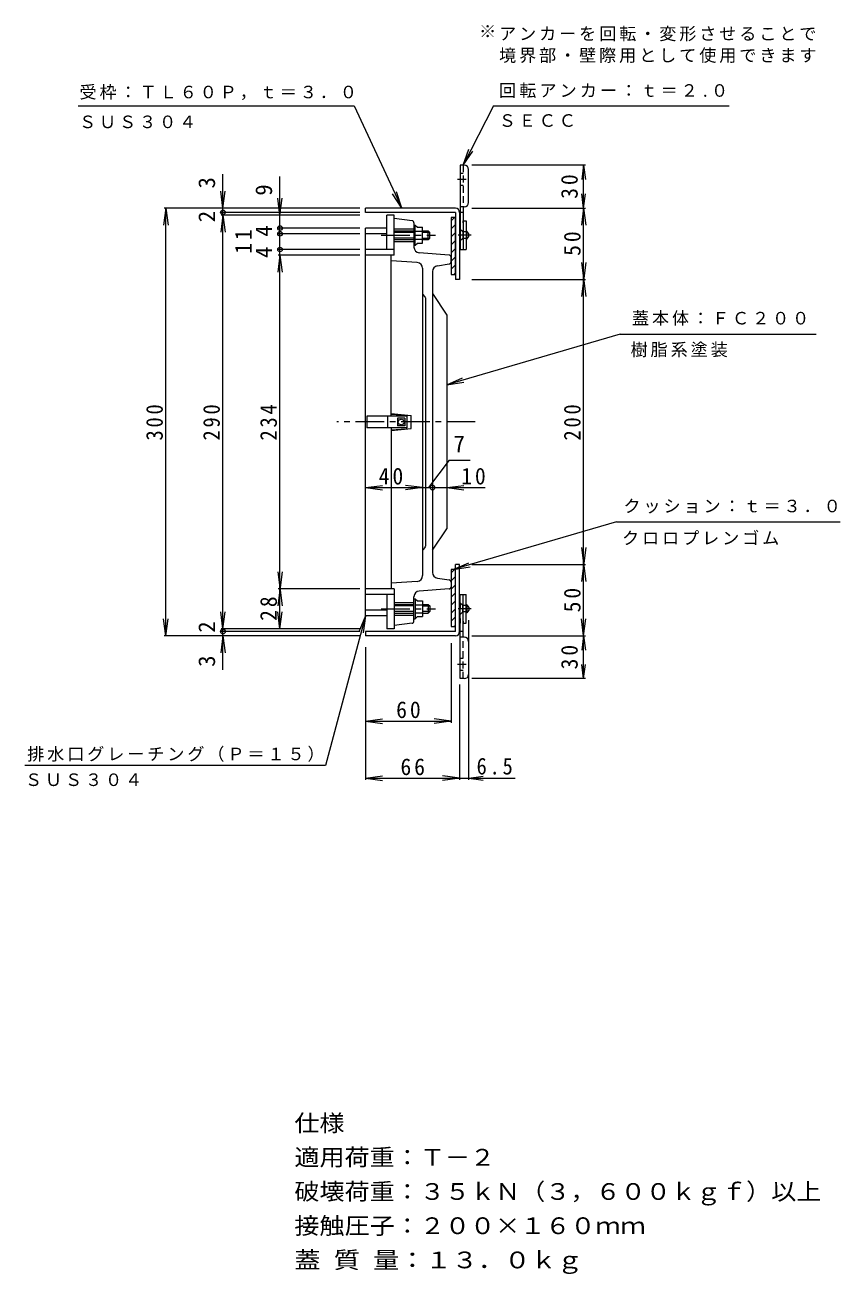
# Model space of a CAD drawing. Units: millimetres at full size, sheet at 1:4. Extents: x -718 to 724, y -548 to 442.
# Drawn here: x 152 to 724, y -434 to 441 of the extents above; entities that cross this region are included whole.
import ezdxf
from ezdxf.enums import TextEntityAlignment as Align

# ---------------------------------------------------------------- set-up
doc = ezdxf.new("R2010")
doc.units = ezdxf.units.MM
doc.header["$LTSCALE"] = 4
doc.header["$PDMODE"] = 32
doc.header["$PDSIZE"] = 3.2
for name, pattern in [('CHAIN1', [8, 5, -1, 1, -1]), ('CHAIN2', [12, 9, -1, 1, -1]), ('DASHED1', [1.8, 1.2, -0.6])]:
    doc.linetypes.add(name, pattern=pattern)
for name, color, linetype, lineweight in [('0-0', 3, 'Continuous', 9), ('0-1', 2, 'Continuous', 9), ('0-4', 7, 'Continuous', 9), ('0-5', 7, 'Continuous', 9), ('0-6', 6, 'Continuous', 9), ('0-E', 7, 'Continuous', 9), ('0-F', 7, 'Continuous', 9)]:
    doc.layers.add(name, color=color, linetype=linetype, lineweight=lineweight)
doc.styles.add('ＭＳ ゴシック', font='')
doc.styles.get('ＭＳ ゴシック').set_extended_font_data('MS Gothic')

msp = doc.modelspace()

# ---------------------------------------------------------------- linework, layer by layer
at = {"layer": '0-0'}
for p, q in [((405.736, 284.051), (405.736, 308.051)), ((410.736, 308.051), (405.736, 308.051)), ((410.736, 280.051), (410.736, 308.051)), ((405.736, 299.051), (390.736, 299.051)), ((390.736, 27.051), (390.736, 299.051)), ((423.422, 304.215), (410.736, 305.801)), ((410.736, 298.551), (424.736, 298.551)), ((424.736, 302.727), (424.736, 285.632)), ((424.736, 301.051), (425.536, 301.051)), ((425.536, 287.051), (425.536, 301.051)), ((425.536, 301.051), (427.136, 299.576)), ((427.136, 299.576), (430.736, 299.576)), ((405.736, 295.051), (390.736, 295.051)), ((410.736, 297.051), (424.736, 297.051)), ((424.736, 296.051), (410.736, 296.051)), ((424.736, 292.051), (410.736, 292.051)), ((410.736, 291.051), (424.736, 291.051)), ((410.736, 289.551), (424.736, 289.551)), ((425.536, 296.813), (430.736, 296.813)), ((425.536, 291.288), (430.736, 291.288)), ((430.736, 297.051), (434.736, 297.051)), ((435.736, 296.051), (430.736, 296.051)), ((430.736, 292.051), (435.736, 292.051)), ((430.736, 291.051), (434.736, 291.051)), ((434.736, 291.051), (434.736, 297.051)), ((435.736, 296.051), (434.736, 297.051)), ((434.736, 291.051), (435.736, 292.051)), ((435.736, 292.051), (435.736, 296.051)), ((410.736, 284.051), (390.736, 284.051)), ((424.736, 287.051), (425.536, 287.051)), ((425.536, 287.051), (427.136, 288.526)), ((449.343, 280.15), (428.451, 281.642)), ((410.736, 280.051), (390.736, 280.051)), ((408.736, 167.051), (408.736, 280.051)), ((427.035, 274.809), (408.736, 276.181)), ((441.127, 272.573), (449.464, 273.855)), ((450.736, 275.338), (450.736, 278.654)), ((430.736, 270.82), (430.736, 55.282)), ((437.736, 268.619), (437.736, 57.482)), ((432.517, 250.825), (430.955, 252.777)), ((432.736, 250.2), (432.736, 75.901)), ((437.736, 253.051), (447.736, 238.051)), ((447.736, 238.051), (447.736, 88.051)), ((391.736, 167.051), (391.736, 159.051)), ((419.736, 167.051), (391.736, 167.051)), ((406.236, 167.051), (406.236, 159.051)), ((408.735, 169.051), (422.735, 167.551)), ((408.735, 168.551), (422.735, 167.551)), ((419.736, 167.051), (419.736, 159.051)), ((422.735, 158.551), (422.735, 167.551)), ((419.736, 159.051), (391.736, 159.051)), ((408.735, 157.551), (422.735, 158.551)), ((408.735, 157.051), (422.735, 158.551)), ((408.736, 159.051), (408.736, 46.051)), ((418.336, 160.451), (413.136, 160.451)), ((418.336, 165.651), (418.336, 160.451)), ((437.736, 73.051), (447.736, 88.051)), ((432.517, 75.277), (430.955, 73.325)), ((441.127, 53.529), (449.464, 52.246)), ((410.736, 46.051), (390.736, 46.051)), ((427.035, 51.293), (408.736, 49.92)), ((410.736, 46.051), (410.736, 18.051)), ((449.343, 45.951), (428.451, 44.459)), ((450.736, 50.764), (450.736, 47.447)), ((410.736, 42.051), (390.736, 42.051)), ((405.736, 42.051), (405.736, 18.051)), ((410.736, 36.551), (424.736, 36.551)), ((410.736, 35.051), (424.736, 35.051)), ((424.736, 23.375), (424.736, 40.469)), ((424.736, 39.051), (425.536, 39.051)), ((425.536, 39.051), (425.536, 25.051)), ((425.536, 39.051), (427.136, 37.576)), ((430.736, 35.051), (434.736, 35.051)), ((434.736, 35.051), (434.736, 29.051)), ((434.736, 35.051), (435.736, 34.051)), ((405.736, 31.051), (390.736, 31.051)), ((405.736, 27.051), (390.736, 27.051)), ((424.736, 34.051), (410.736, 34.051)), ((424.736, 30.051), (410.736, 30.051)), ((410.736, 29.051), (424.736, 29.051)), ((410.736, 27.551), (424.736, 27.551)), ((425.536, 34.813), (430.736, 34.813)), ((425.536, 29.288), (430.736, 29.288)), ((425.536, 25.051), (427.136, 26.526)), ((427.136, 26.526), (430.736, 26.526)), ((430.736, 34.051), (435.736, 34.051)), ((435.736, 30.051), (430.736, 30.051)), ((430.736, 29.051), (434.736, 29.051)), ((435.736, 30.051), (434.736, 29.051)), ((435.736, 34.051), (435.736, 30.051)), ((410.736, 18.051), (405.736, 18.051)), ((423.422, 21.886), (410.736, 20.301)), ((424.736, 25.051), (425.536, 25.051))]:
    msp.add_line(p, q, dxfattribs=at)
at = {"layer": '0-0', "linetype": 'CHAIN1'}
for p, q in [((401.736, 294.051), (439.736, 294.051)), ((467.736, 163.051), (370.736, 163.051)), ((401.736, 32.051), (439.736, 32.051))]:
    msp.add_line(p, q, dxfattribs=at)
at = {"layer": '0-0'}
for points in [[(427.136, 288.526), (430.736, 288.526), (430.736, 299.576)], [(418.336, 165.651), (413.136, 165.651), (413.136, 160.451)], [(427.136, 37.576), (430.736, 37.576), (430.736, 26.526)]]:
    msp.add_lwpolyline(points, dxfattribs=at)
msp.add_circle((415.736, 163.051), 2, dxfattribs=at)
for centre, radius, start, end in [((423.236, 302.727), 1.5, 0, 82.87332), ((428.736, 285.632), 4, 180, 265.91417), ((426.736, 270.82), 4, 0, 85.71117), ((441.736, 268.619), 4, 98.746, 180), ((449.236, 278.654), 1.5, 0, 85.9142), ((449.236, 275.338), 1.5, 278.74637, 0), ((431.736, 253.402), 1, 180, 218.66106), ((431.736, 250.2), 1, 0, 38.66106), ((431.736, 72.7), 1, 141.33894, 180), ((431.736, 75.901), 1, 321.33894, 0), ((426.736, 55.282), 4, 274.28883, 0), ((441.736, 57.482), 4, 180, 261.254), ((428.736, 40.469), 4, 94.08583, 180), ((449.236, 47.447), 1.5, 274.0858, 0), ((449.236, 50.764), 1.5, 0, 81.25363), ((423.236, 23.375), 1.5, 277.12668, 0)]:
    msp.add_arc(centre, radius, start, end, dxfattribs=at)
at = {"layer": '0-1'}
for p, q in [((460.035, 343.051), (457.235, 343.051)), ((457.235, 343.051), (457.235, 284.051)), ((463.035, 317.051), (463.035, 340.051)), ((390.736, 310.051), (390.736, 313.051)), ((453.736, 313.051), (390.736, 313.051)), ((453.736, 310.051), (390.736, 310.051)), ((453.736, 310.051), (453.736, 263.051)), ((456.736, 310.051), (456.736, 263.051)), ((460.035, 314.051), (457.235, 314.051)), ((459.235, 310.051), (457.235, 310.051)), ((459.235, 314.056), (459.235, 284.051)), ((456.736, 304.051), (456.736, 284.051)), ((456.736, 304.051), (457.235, 304.051)), ((457.035, 298.05), (457.035, 294.051)), ((457.235, 298.05), (457.035, 298.05)), ((457.235, 300.801), (457.235, 304.051)), ((457.235, 300.801), (457.235, 287.301)), ((459.235, 304.051), (461.236, 304.051)), ((459.236, 302.801), (459.236, 304.051)), ((461.236, 304.051), (461.236, 284.051)), ((457.035, 290.05), (457.035, 294.051)), ((457.235, 290.05), (457.035, 290.05)), ((461.735, 291.3), (461.236, 291.3)), ((461.735, 291.3), (461.735, 296.801)), ((456.736, 284.051), (461.236, 284.051)), ((457.235, 287.301), (457.235, 284.051)), ((457.235, 284.051), (459.235, 284.051)), ((459.236, 285.301), (459.236, 284.051)), ((456.736, 263.051), (453.736, 263.051)), ((456.736, 63.051), (453.736, 63.051)), ((453.736, 16.051), (453.736, 63.051)), ((456.736, 16.051), (456.736, 63.051)), ((456.736, 22.051), (456.736, 42.051)), ((456.736, 42.051), (461.236, 42.051)), ((457.035, 36.051), (457.035, 32.051)), ((457.235, 36.051), (457.035, 36.051)), ((457.235, 38.8), (457.235, 42.051)), ((457.235, -16.949), (457.235, 42.051)), ((457.235, 42.051), (459.235, 42.051)), ((457.235, 25.3), (457.235, 38.8)), ((459.235, 12.046), (459.235, 42.051)), ((459.236, 40.801), (459.236, 42.051)), ((461.236, 22.051), (461.236, 42.051)), ((457.035, 28.051), (457.035, 32.051)), ((457.235, 28.051), (457.035, 28.051)), ((461.735, 34.801), (461.236, 34.801)), ((461.735, 34.801), (461.735, 29.301)), ((456.736, 22.051), (457.235, 22.051)), ((457.235, 25.3), (457.235, 22.051)), ((459.235, 22.051), (461.236, 22.051)), ((459.236, 23.301), (459.236, 22.051)), ((390.736, 16.051), (390.736, 13.051)), ((453.736, 16.051), (390.736, 16.051)), ((453.736, 13.051), (390.736, 13.051)), ((459.235, 16.051), (457.235, 16.051)), ((460.035, 12.051), (457.235, 12.051)), ((463.035, 9.051), (463.035, -13.949)), ((460.035, -16.949), (457.235, -16.949))]:
    msp.add_line(p, q, dxfattribs=at)
at = {"layer": '0-1', "linetype": 'DASHED1'}
for p, q in [((459.235, 343.046), (459.235, 314.056)), ((459.235, 337.301), (457.235, 337.301)), ((459.235, 328.801), (457.235, 328.801)), ((459.035, 296.301), (457.235, 298.05)), ((459.035, 291.801), (457.235, 290.051)), ((459.035, 296.301), (459.235, 296.301)), ((461.235, 296.301), (459.235, 296.301)), ((461.235, 291.801), (459.235, 291.801)), ((459.035, 34.301), (457.235, 36.051)), ((459.035, 29.801), (457.235, 28.051)), ((459.035, 29.801), (459.235, 29.801)), ((461.235, 34.301), (459.235, 34.301)), ((461.235, 29.801), (459.235, 29.801)), ((459.235, -16.944), (459.235, 12.046)), ((459.235, -2.699), (457.235, -2.699)), ((459.235, -11.199), (457.235, -11.199))]:
    msp.add_line(p, q, dxfattribs=at)
at = {"layer": '0-1', "linetype": 'CHAIN2'}
for p, q in [((461.235, 333.051), (455.235, 333.051)), ((464.783, 294.051), (455.699, 294.051)), ((464.783, 32.051), (455.699, 32.051)), ((461.235, -6.949), (455.235, -6.949))]:
    msp.add_line(p, q, dxfattribs=at)
at = {"layer": '0-1', "linetype": 'DASHED1'}
for points in [[(459.035, 296.301), (459.035, 291.801), (459.235, 291.801)], [(459.035, 29.801), (459.035, 34.301), (459.235, 34.301)]]:
    msp.add_lwpolyline(points, dxfattribs=at)
at = {"layer": '0-1'}
for points in [[(461.735, 291.3), (463.235, 293.051), (463.235, 295.05), (461.735, 296.801), (461.236, 296.801)], [(461.735, 34.801), (463.235, 33.051), (463.235, 31.051), (461.735, 29.301), (461.236, 29.301)]]:
    msp.add_lwpolyline(points, dxfattribs=at)
for centre, start, end in [((460.035, 340.051), 0, 90), ((460.035, 317.051), 270, 0), ((453.736, 310.051), 0, 90), ((453.736, 16.051), 270, 0), ((460.035, 9.051), 0, 90), ((460.035, -13.949), 270, 0)]:
    msp.add_arc(centre, 3, start, end, dxfattribs=at)
at = {"layer": '0-4'}
for p, q in [((544.936, 343.051), (465.235, 343.051)), ((543.736, 343.051), (542.43, 333.136)), ((543.736, 313.051), (543.736, 343.051)), ((543.736, 343.051), (545.041, 333.136)), ((543.736, 313.051), (542.43, 322.965)), ((543.736, 313.051), (545.041, 322.965)), ((463.235, -87.95), (463.235, 24.051)), ((543.736, 13.051), (542.43, 3.136)), ((543.736, -16.949), (543.736, 13.051)), ((543.736, 13.051), (545.041, 3.136)), ((390.736, 5.051), (390.736, -87.95)), ((450.736, 8.05), (450.736, -47.95)), ((543.736, -16.949), (542.43, -7.035)), ((543.736, -16.949), (545.041, -7.035)), ((544.936, -16.949), (465.235, -16.949)), ((456.736, -20.985), (456.736, -87.95)), ((390.736, -46.75), (402.633, -45.183)), ((390.736, -46.75), (402.633, -48.316)), ((390.736, -46.75), (450.736, -46.75)), ((450.736, -46.75), (438.838, -45.183)), ((450.736, -46.75), (438.838, -48.316)), ((390.736, -86.75), (402.633, -85.183)), ((390.736, -86.75), (402.633, -88.316)), ((390.736, -86.75), (456.736, -86.75)), ((456.736, -86.75), (444.838, -85.183)), ((456.736, -86.75), (444.838, -88.316)), ((456.736, -86.75), (446.821, -85.444)), ((456.736, -86.75), (446.821, -88.055)), ((456.736, -86.75), (463.235, -86.75)), ((463.235, -86.75), (473.15, -85.444)), ((463.235, -86.75), (473.15, -88.055)), ((463.235, -86.75), (495.693, -86.75))]:
    msp.add_line(p, q, dxfattribs=at)
at = {"layer": '0-6'}
for p, q in [((450.735, 304.235), (453.051, 306.551)), ((450.735, 298.578), (453.735, 301.578)), ((450.735, 292.921), (453.735, 295.921)), ((450.735, 287.265), (453.735, 290.265)), ((450.735, 281.608), (453.735, 284.608)), ((450.735, 275.951), (453.735, 278.951)), ((450.735, 270.294), (453.735, 273.294)), ((450.735, 266.551), (453.735, 266.551)), ((452.649, 266.551), (453.735, 267.637)), ((450.735, 57.235), (453.051, 59.551)), ((450.735, 51.578), (453.735, 54.578)), ((450.735, 45.921), (453.735, 48.921)), ((450.735, 40.265), (453.735, 43.265)), ((450.735, 34.608), (453.735, 37.608)), ((450.735, 28.951), (453.735, 31.951)), ((450.735, 23.294), (453.735, 26.294)), ((450.735, 19.551), (453.735, 19.551)), ((452.649, 19.551), (453.735, 20.637))]:
    msp.add_line(p, q, dxfattribs=at)
for points in [[(453.735, 266.551), (453.735, 306.551), (450.735, 306.551), (450.735, 266.551)], [(453.735, 19.551), (453.735, 59.551), (450.735, 59.551), (450.735, 19.551)]]:
    msp.add_lwpolyline(points, dxfattribs=at)
at = {"layer": '0-E'}
for p, q in [((480.593, 384.73), (459.235, 343.051)), ((480.593, 384.73), (645.846, 384.73)), ((416.137, 313.051), (412.533, 324.496)), ((569.238, 224.67), (447.736, 189.224)), ((569.238, 224.67), (706.802, 224.67)), ((447.736, 189.224), (458.718, 194.06)), ((447.736, 189.224), (459.596, 191.052)), ((566.878, 92.995), (452.235, 59.551)), ((566.878, 92.995), (723.526, 92.995)), ((452.235, 59.551), (463.218, 64.386)), ((452.235, 59.551), (464.095, 61.379)), ((390.736, 27.051), (362.653, -77.754)), ((390.736, 27.051), (386.144, 15.964)), ((390.736, 27.051), (389.169, 15.153)), ((362.653, -77.754), (151.913, -77.754))]:
    msp.add_line(p, q, dxfattribs=at)
msp.add_lwpolyline([(189.282, 384.73), (382.741, 384.73), (416.137, 313.051), (409.693, 323.173)], dxfattribs=at)
at = {"layer": '0-F'}
for p, q in [((459.235, 343.051), (463.267, 354.353)), ((459.235, 343.051), (466.055, 352.925)), ((290.736, -10.679), (290.736, 336.78)), ((330.736, 18.051), (330.736, 335.213)), ((290.736, 313.051), (289.169, 324.948)), ((290.736, 313.051), (292.302, 324.948)), ((330.736, 308.051), (329.169, 319.948)), ((330.736, 308.051), (332.302, 319.948)), ((250.736, 313.051), (249.169, 301.153)), ((386.736, 313.051), (249.536, 313.051)), ((250.736, 13.051), (250.736, 313.051)), ((250.736, 313.051), (252.302, 301.153)), ((290.736, 308.051), (289.169, 296.153)), ((386.736, 310.051), (289.536, 310.051)), ((386.736, 308.051), (289.536, 308.051)), ((290.736, 308.051), (292.302, 296.153)), ((465.235, 313.051), (544.936, 313.051)), ((543.736, 313.051), (542.169, 301.153)), ((543.736, 313.051), (545.302, 301.153)), ((543.736, 263.051), (543.736, 313.051)), ((386.736, 299.051), (329.536, 299.051)), ((386.736, 295.051), (329.536, 295.051)), ((386.736, 284.051), (329.536, 284.051)), ((330.736, 280.051), (329.169, 268.153)), ((386.736, 280.051), (329.536, 280.051)), ((330.736, 280.051), (332.302, 268.153)), ((545.302, 274.948), (542.169, 251.153)), ((542.169, 274.948), (545.302, 251.153)), ((465.235, 263.051), (544.936, 263.051)), ((449.294, 136.28), (434.847, 117.046)), ((449.294, 136.28), (464.194, 136.28)), ((390.735, 117.046), (402.633, 118.612)), ((390.735, 117.046), (474.768, 117.046)), ((390.735, 117.046), (402.633, 115.48)), ((430.736, 117.046), (418.838, 118.612)), ((430.736, 117.046), (418.838, 115.48)), ((447.736, 117.046), (459.633, 118.612)), ((447.736, 117.046), (459.633, 115.48)), ((545.302, 74.948), (542.169, 51.153)), ((542.169, 74.948), (545.302, 51.153)), ((465.235, 63.051), (544.936, 63.051)), ((332.302, 57.948), (329.169, 34.153)), ((329.169, 57.948), (332.302, 34.153)), ((386.736, 46.051), (329.536, 46.051)), ((290.736, 18.051), (289.169, 29.948)), ((290.736, 18.051), (292.302, 29.948)), ((330.736, 18.051), (329.169, 29.948)), ((330.736, 18.051), (332.302, 29.948)), ((250.736, 13.051), (249.169, 24.948)), ((250.736, 13.051), (252.302, 24.948)), ((386.736, 18.051), (289.536, 18.051)), ((543.736, 13.051), (542.169, 24.948)), ((543.736, 13.051), (545.302, 24.948)), ((386.736, 13.051), (249.536, 13.051)), ((290.736, 13.051), (289.169, 1.153)), ((386.736, 16.051), (289.536, 16.051)), ((290.736, 13.051), (292.302, 1.153)), ((465.235, 13.051), (544.936, 13.051))]:
    msp.add_line(p, q, dxfattribs=at)
msp.add_lwpolyline([(543.736, 13.051), (543.736, 63.051), (543.736, 263.051)], dxfattribs=at)
for p in [(290.736, 310.051), (330.736, 299.051), (330.736, 295.051), (330.736, 284.051), (437.736, 117.046), (290.736, 16.051)]:
    msp.add_point(p, dxfattribs=at)

# ---------------------------------------------------------------- texts
at = {"layer": '0-4', "color": 2, "char_height": 11.73, "attachment_point": 7, "rotation": 90, "style": 'ＭＳ ゴシック'}
for insert in [(539.736, 319.551), (539.736, -10.449)]:
    msp.add_mtext('\\T1.27;\\W0.95;30', dxfattribs=dict(at, insert=insert))
at = {"layer": '0-4', "color": 2, "char_height": 11.73, "attachment_point": 7, "style": 'ＭＳ ゴシック'}
for s, insert in [('\\T1.27;\\W0.95;60', (412.236, -44.75)), ('\\T1.27;\\W0.95;66', (415.236, -84.75)), ('\\T1.27;\\W0.9;6.5', (468.608, -84.35))]:
    msp.add_mtext(s, dxfattribs=dict(at, insert=insert))
at = {"layer": '0-5', "style": 'ＭＳ ゴシック'}
msp.add_text('※', height=8.798, dxfattribs=at).set_placement((470.392, 429.954), align=Align.BOTTOM_LEFT)
at = {"layer": '0-5', "color": 2, "style": 'ＭＳ ゴシック'}
for s, width, p in [('仕様', 1.1, (340.858, -338)), ('適用荷重：Ｔ－２', 1.1, (340.858, -362)), ('破壊荷重：３５ｋＮ（３，６００ｋｇｆ）以上', 1.1, (340.858, -386)), ('接触圧子：２００×１６０ｍｍ', 1.1, (340.858, -410)), ('蓋 質 量：１３．０ｋｇ', 1.15, (340.859, -434))]:
    msp.add_text(s, height=11.73, dxfattribs=dict(at, width=width)).set_placement(p, align=Align.BOTTOM_LEFT)
at = {"layer": '0-5', "char_height": 8.798, "attachment_point": 7, "style": 'ＭＳ ゴシック'}
for s, insert in [('\\T1.17;アンカーを回転・変形させることで', (484.392, 429.954)), ('\\T1.17;境界部・壁際用として使用できます', (484.392, 414.774))]:
    msp.add_mtext(s, dxfattribs=dict(at, insert=insert))
at = {"layer": '0-E', "char_height": 8.798, "attachment_point": 7, "style": 'ＭＳ ゴシック'}
for s, insert in [('\\T1.17;受枠：ＴＬ６０Ｐ，ｔ＝３．０', (190.209, 388.765)), ('\\T1.18;回転アンカー：ｔ＝２.０', (484.392, 390.179)), ('\\T1.17;ＳＵＳ３０４', (189.822, 368.98)), ('\\T1.17;ＳＥＣＣ', (484.2, 369.911)), ('\\T1.17;蓋本体：ＦＣ２００', (577.612, 230.493)), ('\\T1.17;樹脂系塗装', (576.631, 208.415)), ('\\T1.17;クッション：ｔ＝３．０', (571.626, 98.818)), ('\\T1.17;クロロプレンゴム', (570.644, 76.74)), ('\\T1.17;排水口グレーチング（Ｐ＝１５）', (153.466, -75.312)), ('\\T1.17;ＳＵＳ３０４', (151.913, -92.392))]:
    msp.add_mtext(s, dxfattribs=dict(at, insert=insert))
at = {"layer": '0-F', "color": 2, "style": 'ＭＳ ゴシック'}
for s, p in [('3', (288.736, 326.785)), ('9', (328.736, 321.753)), ('2', (288.736, 303.134)), ('4', (328.736, 293.051)), ('4', (328.736, 278.051)), ('2', (288.736, 15.244)), ('3', (288.736, -8.684))]:
    msp.add_text(s, height=11.73, rotation=90, dxfattribs=at).set_placement(p, align=Align.BOTTOM_LEFT)
msp.add_text('7', height=11.73, dxfattribs=at).set_placement((452.49, 138.27), align=Align.BOTTOM_LEFT)
at = {"layer": '0-F', "color": 2, "char_height": 11.73, "attachment_point": 7, "rotation": 90, "style": 'ＭＳ ゴシック'}
for s, insert in [('\\T1.27;\\W0.95;11', (310.871, 281.051)), ('\\T1.27;\\W0.95;50', (541.736, 279.551)), ('\\T1.27;\\W0.9;300', (248.736, 150.051)), ('\\T1.27;\\W0.9;290', (288.736, 150.051)), ('\\T1.27;\\W0.9;234', (328.736, 150.051)), ('\\T1.27;\\W0.9;200', (541.736, 150.051)), ('\\T1.27;\\W0.95;50', (541.736, 29.551)), ('\\T1.27;\\W0.95;28', (328.736, 23.551))]:
    msp.add_mtext(s, dxfattribs=dict(at, insert=insert))
at = {"layer": '0-F', "color": 2, "char_height": 11.73, "attachment_point": 7, "style": 'ＭＳ ゴシック'}
for s, insert in [('\\T1.27;\\W0.95;40', (400, 119.046)), ('\\T1.27;\\W0.95;10', (457.847, 119.046))]:
    msp.add_mtext(s, dxfattribs=dict(at, insert=insert))

doc.saveas('drawing.dxf')
